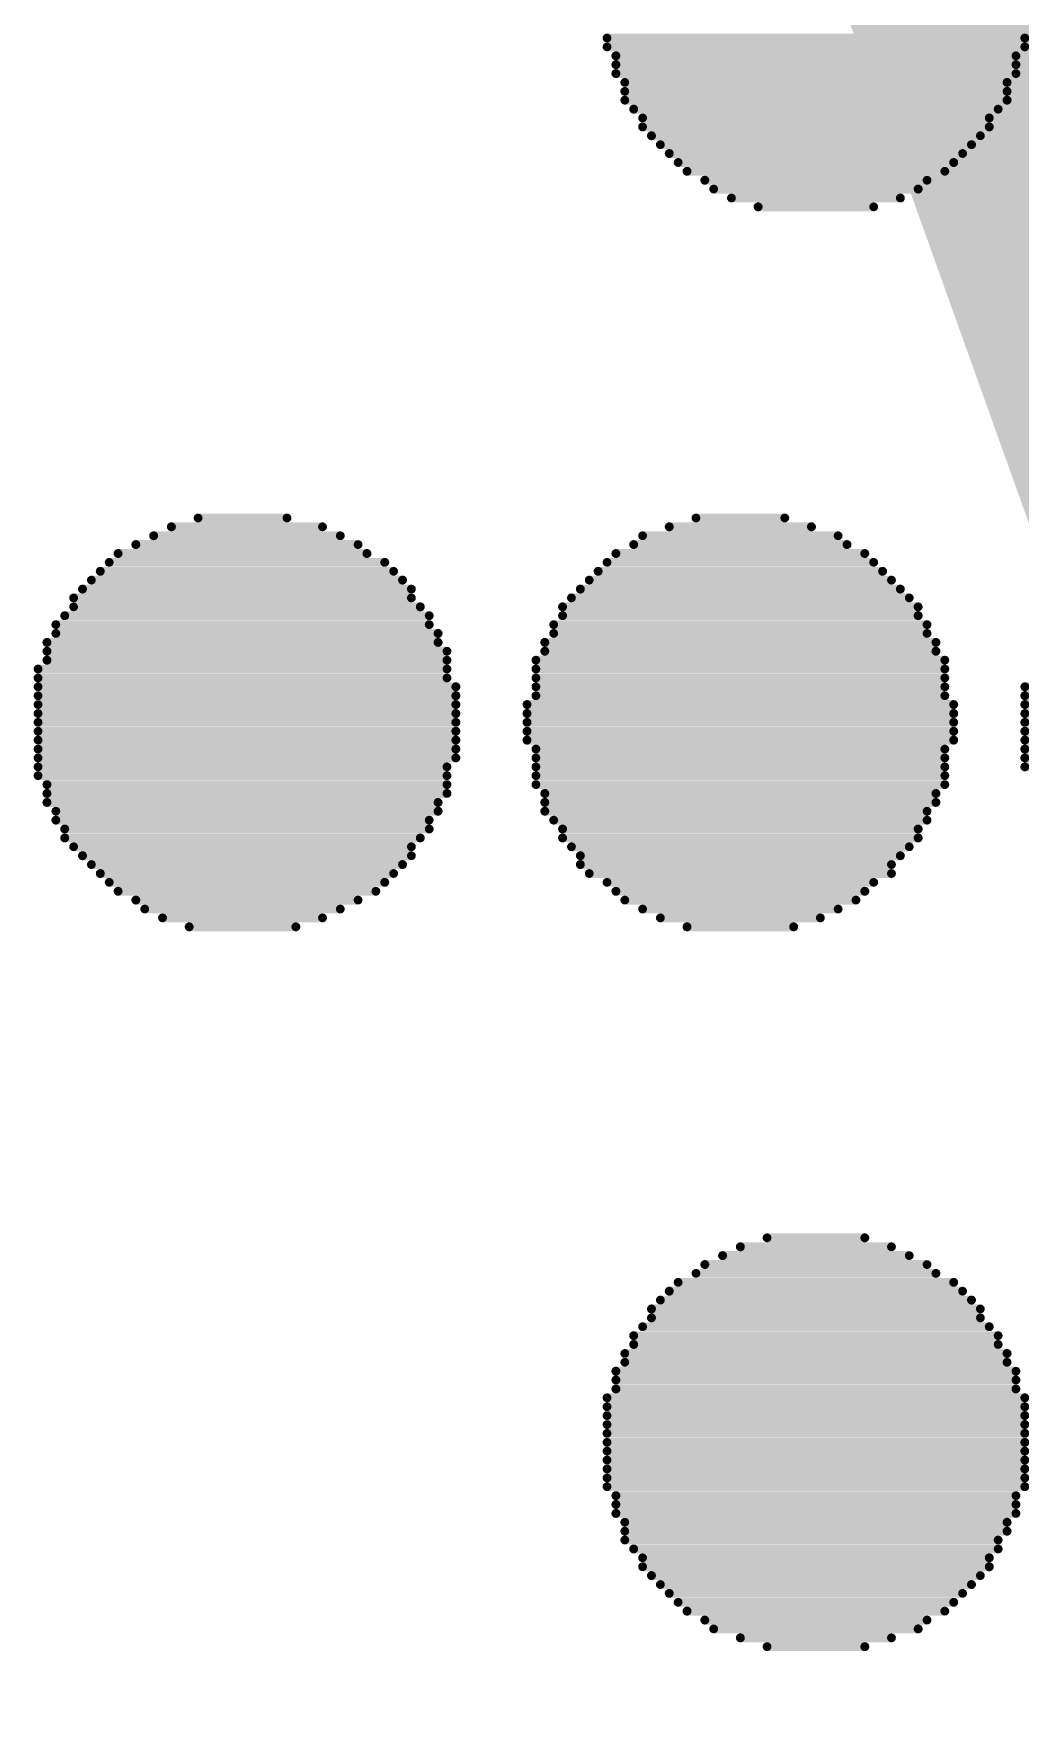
# Model space of a CAD drawing. Header units: inches. Extents: x 0 to 5455, y -5 to 5444.
# Drawn here: x 15.515 to 16.22, y 31.293 to 32.493 of the extents above; entities that cross this region are included whole.
import ezdxf

# ---------------------------------------------------------------- set-up
doc = ezdxf.new("R2010")
doc.units = ezdxf.units.IN
doc.layers.add('Bottom Overlay', color=54, linetype='Continuous')
doc.layers.add('PCBD Notes', color=76, linetype='Continuous')

# ---------------------------------------------------------------- blocks, each defined once
blk = doc.blocks.new('FIDUCIAL_IPC_7351A_31')
at = {"layer": 'PCBD Notes'}
blk.add_lwpolyline([(5, 0, 0.254, 0.254, 1), (-5, 0, 0.254, 0.254, 1)], format="xyseb", close=True, dxfattribs=at)
blk = doc.blocks.new('5394DE47_A0E8_4329_8464_7791B7C19310_33')
at = {"layer": 'Bottom Overlay'}
for points in [[(5.8245, -2.391, 0.00635, 0.00635, 0), (5.7165, -2.391, 0.00635, 0.00635, 0)], [(5.8054, -2.3847, 0.00635, 0.00635, 0), (5.7356, -2.3847, 0.00635, 0.00635, 0)], [(5.8435, -2.3974, 0.00635, 0.00635, 0), (5.6975, -2.3974, 0.00635, 0.00635, 0)], [(5.8626, -2.4101, 0.00635, 0.00635, 0), (5.6784, -2.4101, 0.00635, 0.00635, 0)], [(5.8499, -2.4037, 0.00635, 0.00635, 0), (5.6911, -2.4037, 0.00635, 0.00635, 0)], [(5.8753, -2.4228, 0.00635, 0.00635, 0), (5.6657, -2.4228, 0.00635, 0.00635, 0)], [(5.8689, -2.4164, 0.00635, 0.00635, 0), (5.6721, -2.4164, 0.00635, 0.00635, 0)], [(5.888, -2.4355, 0.00635, 0.00635, 0), (5.653, -2.4355, 0.00635, 0.00635, 0)], [(5.8816, -2.4291, 0.00635, 0.00635, 0), (5.6594, -2.4291, 0.00635, 0.00635, 0)], [(5.8943, -2.4418, 0.00635, 0.00635, 0), (5.6467, -2.4418, 0.00635, 0.00635, 0)], [(5.8943, -2.4482, 0.00635, 0.00635, 0), (5.6467, -2.4482, 0.00635, 0.00635, 0)], [(5.9007, -2.4545, 0.00635, 0.00635, 0), (5.6403, -2.4545, 0.00635, 0.00635, 0)], [(5.907, -2.4609, 0.00635, 0.00635, 0), (5.6403, -2.4609, 0.00635, 0.00635, 0)], [(5.907, -2.4672, 0.00635, 0.00635, 0), (5.634, -2.4672, 0.00635, 0.00635, 0)], [(5.907, -2.4736, 0.00635, 0.00635, 0), (5.634, -2.4736, 0.00635, 0.00635, 0)], [(5.9134, -2.4799, 0.00635, 0.00635, 0), (5.6276, -2.4799, 0.00635, 0.00635, 0)], [(5.9134, -2.4863, 0.00635, 0.00635, 0), (5.6276, -2.4863, 0.00635, 0.00635, 0)], [(5.9197, -2.499, 0.00635, 0.00635, 0), (5.6213, -2.499, 0.00635, 0.00635, 0)], [(5.9134, -2.4926, 0.00635, 0.00635, 0), (5.6276, -2.4926, 0.00635, 0.00635, 0)], [(5.9197, -2.5053, 0.00635, 0.00635, 0), (5.6213, -2.5053, 0.00635, 0.00635, 0)], [(5.9197, -2.5117, 0.00635, 0.00635, 0), (5.6213, -2.5117, 0.00635, 0.00635, 0)], [(5.9197, -2.518, 0.00635, 0.00635, 0), (5.6213, -2.518, 0.00635, 0.00635, 0)], [(5.9197, -2.5244, 0.00635, 0.00635, 0), (5.6213, -2.5244, 0.00635, 0.00635, 0)], [(5.9197, -2.5307, 0.00635, 0.00635, 0), (5.6213, -2.5307, 0.00635, 0.00635, 0)], [(5.9197, -2.5371, 0.00635, 0.00635, 0), (5.6213, -2.5371, 0.00635, 0.00635, 0)], [(5.9197, -2.5434, 0.00635, 0.00635, 0), (5.6213, -2.5434, 0.00635, 0.00635, 0)], [(5.9197, -2.5498, 0.00635, 0.00635, 0), (5.6213, -2.5498, 0.00635, 0.00635, 0)], [(5.9197, -2.5561, 0.00635, 0.00635, 0), (5.6213, -2.5561, 0.00635, 0.00635, 0)], [(5.9197, -2.5625, 0.00635, 0.00635, 0), (5.6213, -2.5625, 0.00635, 0.00635, 0)], [(5.9134, -2.5688, 0.00635, 0.00635, 0), (5.6276, -2.5688, 0.00635, 0.00635, 0)], [(5.9134, -2.5752, 0.00635, 0.00635, 0), (5.6276, -2.5752, 0.00635, 0.00635, 0)], [(5.9134, -2.5815, 0.00635, 0.00635, 0), (5.6276, -2.5815, 0.00635, 0.00635, 0)], [(5.907, -2.5879, 0.00635, 0.00635, 0), (5.634, -2.5879, 0.00635, 0.00635, 0)], [(5.907, -2.5942, 0.00635, 0.00635, 0), (5.634, -2.5942, 0.00635, 0.00635, 0)], [(5.9007, -2.6006, 0.00635, 0.00635, 0), (5.6403, -2.6006, 0.00635, 0.00635, 0)], [(5.9007, -2.6069, 0.00635, 0.00635, 0), (5.6403, -2.6069, 0.00635, 0.00635, 0)], [(5.8943, -2.6133, 0.00635, 0.00635, 0), (5.6467, -2.6133, 0.00635, 0.00635, 0)], [(5.888, -2.6196, 0.00635, 0.00635, 0), (5.653, -2.6196, 0.00635, 0.00635, 0)], [(5.888, -2.626, 0.00635, 0.00635, 0), (5.653, -2.626, 0.00635, 0.00635, 0)], [(5.8816, -2.6323, 0.00635, 0.00635, 0), (5.6594, -2.6323, 0.00635, 0.00635, 0)], [(5.8753, -2.6387, 0.00635, 0.00635, 0), (5.6657, -2.6387, 0.00635, 0.00635, 0)], [(5.8689, -2.645, 0.00635, 0.00635, 0), (5.6721, -2.645, 0.00635, 0.00635, 0)], [(5.8562, -2.6514, 0.00635, 0.00635, 0), (5.6848, -2.6514, 0.00635, 0.00635, 0)], [(5.8499, -2.6577, 0.00635, 0.00635, 0), (5.6911, -2.6577, 0.00635, 0.00635, 0)], [(5.8372, -2.6641, 0.00635, 0.00635, 0), (5.7038, -2.6641, 0.00635, 0.00635, 0)], [(5.8245, -2.6704, 0.00635, 0.00635, 0), (5.7165, -2.6704, 0.00635, 0.00635, 0)], [(5.8054, -2.6768, 0.00635, 0.00635, 0), (5.7356, -2.6768, 0.00635, 0.00635, 0)], [(5.8816, -2.9054, 0.00635, 0.00635, 0), (5.7673, -2.9054, 0.00635, 0.00635, 0)], [(5.8626, -2.899, 0.00635, 0.00635, 0), (5.7864, -2.899, 0.00635, 0.00635, 0)], [(6.2372, -2.9054, 0.00635, 0.00635, 0), (6.1229, -2.9054, 0.00635, 0.00635, 0)], [(6.2182, -2.899, 0.00635, 0.00635, 0), (6.142, -2.899, 0.00635, 0.00635, 0)], [(5.907, -2.9181, 0.00635, 0.00635, 0), (5.7419, -2.9181, 0.00635, 0.00635, 0)], [(5.8943, -2.9117, 0.00635, 0.00635, 0), (5.7546, -2.9117, 0.00635, 0.00635, 0)], [(6.2563, -2.9181, 0.00635, 0.00635, 0), (6.0975, -2.9181, 0.00635, 0.00635, 0)], [(6.2499, -2.9117, 0.00635, 0.00635, 0), (6.1102, -2.9117, 0.00635, 0.00635, 0)], [(5.9197, -2.9308, 0.00635, 0.00635, 0), (5.7292, -2.9308, 0.00635, 0.00635, 0)], [(5.9134, -2.9244, 0.00635, 0.00635, 0), (5.7356, -2.9244, 0.00635, 0.00635, 0)], [(6.2753, -2.9308, 0.00635, 0.00635, 0), (6.0785, -2.9308, 0.00635, 0.00635, 0)], [(6.269, -2.9244, 0.00635, 0.00635, 0), (6.0848, -2.9244, 0.00635, 0.00635, 0)], [(5.9324, -2.9371, 0.00635, 0.00635, 0), (5.7165, -2.9371, 0.00635, 0.00635, 0)], [(5.9388, -2.9435, 0.00635, 0.00635, 0), (5.7165, -2.9435, 0.00635, 0.00635, 0)], [(6.288, -2.9435, 0.00635, 0.00635, 0), (6.0658, -2.9435, 0.00635, 0.00635, 0)], [(6.2817, -2.9371, 0.00635, 0.00635, 0), (6.0721, -2.9371, 0.00635, 0.00635, 0)], [(5.9388, -2.9498, 0.00635, 0.00635, 0), (5.7102, -2.9498, 0.00635, 0.00635, 0)], [(6.2944, -2.9498, 0.00635, 0.00635, 0), (6.0594, -2.9498, 0.00635, 0.00635, 0)], [(5.9515, -2.9625, 0.00635, 0.00635, 0), (5.6975, -2.9625, 0.00635, 0.00635, 0)], [(5.9451, -2.9562, 0.00635, 0.00635, 0), (5.7038, -2.9562, 0.00635, 0.00635, 0)], [(6.3071, -2.9625, 0.00635, 0.00635, 0), (6.0531, -2.9625, 0.00635, 0.00635, 0)], [(6.3007, -2.9562, 0.00635, 0.00635, 0), (6.0594, -2.9562, 0.00635, 0.00635, 0)], [(5.9578, -2.9752, 0.00635, 0.00635, 0), (5.6911, -2.9752, 0.00635, 0.00635, 0)], [(5.9515, -2.9689, 0.00635, 0.00635, 0), (5.6975, -2.9689, 0.00635, 0.00635, 0)], [(6.3071, -2.9689, 0.00635, 0.00635, 0), (6.0467, -2.9689, 0.00635, 0.00635, 0)], [(6.3134, -2.9752, 0.00635, 0.00635, 0), (6.0467, -2.9752, 0.00635, 0.00635, 0)], [(5.9642, -2.9879, 0.00635, 0.00635, 0), (5.6848, -2.9879, 0.00635, 0.00635, 0)], [(5.9642, -2.9816, 0.00635, 0.00635, 0), (5.6911, -2.9816, 0.00635, 0.00635, 0)], [(6.3134, -2.9816, 0.00635, 0.00635, 0), (6.0404, -2.9816, 0.00635, 0.00635, 0)], [(6.3198, -2.9879, 0.00635, 0.00635, 0), (6.0404, -2.9879, 0.00635, 0.00635, 0)], [(5.9705, -3.0006, 0.00635, 0.00635, 0), (5.6784, -3.0006, 0.00635, 0.00635, 0)], [(5.9642, -2.9943, 0.00635, 0.00635, 0), (5.6848, -2.9943, 0.00635, 0.00635, 0)], [(6.3198, -2.9943, 0.00635, 0.00635, 0), (6.034, -2.9943, 0.00635, 0.00635, 0)], [(6.3198, -3.0006, 0.00635, 0.00635, 0), (6.034, -3.0006, 0.00635, 0.00635, 0)], [(5.6213, -3.0133, 0.00635, 0.00635, 0), (5.3228, -3.0133, 0.00635, 0.00635, 0)], [(5.9705, -3.007, 0.00635, 0.00635, 0), (5.6784, -3.007, 0.00635, 0.00635, 0)], [(5.9705, -3.0133, 0.00635, 0.00635, 0), (5.6784, -3.0133, 0.00635, 0.00635, 0)], [(6.3261, -3.007, 0.00635, 0.00635, 0), (6.034, -3.007, 0.00635, 0.00635, 0)], [(6.3261, -3.0133, 0.00635, 0.00635, 0), (6.034, -3.0133, 0.00635, 0.00635, 0)], [(5.6213, -3.0197, 0.00635, 0.00635, 0), (5.3228, -3.0197, 0.00635, 0.00635, 0)], [(5.6213, -3.026, 0.00635, 0.00635, 0), (5.3228, -3.026, 0.00635, 0.00635, 0)], [(5.9705, -3.0197, 0.00635, 0.00635, 0), (5.6784, -3.0197, 0.00635, 0.00635, 0)], [(5.9705, -3.026, 0.00635, 0.00635, 0), (5.6784, -3.026, 0.00635, 0.00635, 0)], [(6.3261, -3.0197, 0.00635, 0.00635, 0), (6.0277, -3.0197, 0.00635, 0.00635, 0)], [(6.3261, -3.026, 0.00635, 0.00635, 0), (6.0277, -3.026, 0.00635, 0.00635, 0)], [(5.6213, -3.0324, 0.00635, 0.00635, 0), (5.3228, -3.0324, 0.00635, 0.00635, 0)], [(5.6213, -3.0387, 0.00635, 0.00635, 0), (5.3228, -3.0387, 0.00635, 0.00635, 0)], [(5.9769, -3.0324, 0.00635, 0.00635, 0), (5.6721, -3.0324, 0.00635, 0.00635, 0)], [(5.9769, -3.0387, 0.00635, 0.00635, 0), (5.6721, -3.0387, 0.00635, 0.00635, 0)], [(6.3261, -3.0324, 0.00635, 0.00635, 0), (6.0277, -3.0324, 0.00635, 0.00635, 0)], [(6.3261, -3.0387, 0.00635, 0.00635, 0), (6.0277, -3.0387, 0.00635, 0.00635, 0)], [(5.6213, -3.0451, 0.00635, 0.00635, 0), (5.3228, -3.0451, 0.00635, 0.00635, 0)], [(5.6213, -3.0514, 0.00635, 0.00635, 0), (5.3228, -3.0514, 0.00635, 0.00635, 0)], [(5.9769, -3.0451, 0.00635, 0.00635, 0), (5.6721, -3.0451, 0.00635, 0.00635, 0)], [(5.9769, -3.0514, 0.00635, 0.00635, 0), (5.6721, -3.0514, 0.00635, 0.00635, 0)], [(6.3261, -3.0451, 0.00635, 0.00635, 0), (6.0277, -3.0451, 0.00635, 0.00635, 0)], [(6.3261, -3.0514, 0.00635, 0.00635, 0), (6.0277, -3.0514, 0.00635, 0.00635, 0)], [(5.6213, -3.0578, 0.00635, 0.00635, 0), (5.3228, -3.0578, 0.00635, 0.00635, 0)], [(5.9769, -3.0578, 0.00635, 0.00635, 0), (5.6721, -3.0578, 0.00635, 0.00635, 0)], [(6.3261, -3.0578, 0.00635, 0.00635, 0), (6.0277, -3.0578, 0.00635, 0.00635, 0)], [(5.6213, -3.0641, 0.00635, 0.00635, 0), (5.3228, -3.0641, 0.00635, 0.00635, 0)], [(5.6213, -3.0705, 0.00635, 0.00635, 0), (5.3228, -3.0705, 0.00635, 0.00635, 0)], [(5.9705, -3.0641, 0.00635, 0.00635, 0), (5.6784, -3.0641, 0.00635, 0.00635, 0)], [(5.9705, -3.0705, 0.00635, 0.00635, 0), (5.6784, -3.0705, 0.00635, 0.00635, 0)], [(6.3261, -3.0641, 0.00635, 0.00635, 0), (6.0277, -3.0641, 0.00635, 0.00635, 0)], [(6.3261, -3.0705, 0.00635, 0.00635, 0), (6.0277, -3.0705, 0.00635, 0.00635, 0)], [(5.9705, -3.0768, 0.00635, 0.00635, 0), (5.6784, -3.0768, 0.00635, 0.00635, 0)], [(5.9705, -3.0832, 0.00635, 0.00635, 0), (5.6784, -3.0832, 0.00635, 0.00635, 0)], [(6.3261, -3.0768, 0.00635, 0.00635, 0), (6.034, -3.0768, 0.00635, 0.00635, 0)], [(6.3261, -3.0832, 0.00635, 0.00635, 0), (6.034, -3.0832, 0.00635, 0.00635, 0)], [(5.9705, -3.0895, 0.00635, 0.00635, 0), (5.6784, -3.0895, 0.00635, 0.00635, 0)], [(5.9642, -3.0959, 0.00635, 0.00635, 0), (5.6848, -3.0959, 0.00635, 0.00635, 0)], [(6.3198, -3.0895, 0.00635, 0.00635, 0), (6.034, -3.0895, 0.00635, 0.00635, 0)], [(6.3198, -3.0959, 0.00635, 0.00635, 0), (6.034, -3.0959, 0.00635, 0.00635, 0)], [(5.9642, -3.1022, 0.00635, 0.00635, 0), (5.6848, -3.1022, 0.00635, 0.00635, 0)], [(5.9578, -3.1086, 0.00635, 0.00635, 0), (5.6911, -3.1086, 0.00635, 0.00635, 0)], [(6.3198, -3.1022, 0.00635, 0.00635, 0), (6.0404, -3.1022, 0.00635, 0.00635, 0)], [(6.3134, -3.1086, 0.00635, 0.00635, 0), (6.0404, -3.1086, 0.00635, 0.00635, 0)], [(5.9578, -3.1149, 0.00635, 0.00635, 0), (5.6911, -3.1149, 0.00635, 0.00635, 0)], [(5.9515, -3.1213, 0.00635, 0.00635, 0), (5.6975, -3.1213, 0.00635, 0.00635, 0)], [(6.3134, -3.1149, 0.00635, 0.00635, 0), (6.0467, -3.1149, 0.00635, 0.00635, 0)], [(6.3071, -3.1213, 0.00635, 0.00635, 0), (6.0467, -3.1213, 0.00635, 0.00635, 0)], [(5.9515, -3.1276, 0.00635, 0.00635, 0), (5.6975, -3.1276, 0.00635, 0.00635, 0)], [(5.9451, -3.134, 0.00635, 0.00635, 0), (5.7038, -3.134, 0.00635, 0.00635, 0)], [(6.3007, -3.1276, 0.00635, 0.00635, 0), (6.0531, -3.1276, 0.00635, 0.00635, 0)], [(6.3007, -3.134, 0.00635, 0.00635, 0), (6.0594, -3.134, 0.00635, 0.00635, 0)], [(5.9388, -3.1403, 0.00635, 0.00635, 0), (5.7102, -3.1403, 0.00635, 0.00635, 0)], [(5.9324, -3.1467, 0.00635, 0.00635, 0), (5.7165, -3.1467, 0.00635, 0.00635, 0)], [(6.2944, -3.1403, 0.00635, 0.00635, 0), (6.0594, -3.1403, 0.00635, 0.00635, 0)], [(6.288, -3.1467, 0.00635, 0.00635, 0), (6.0658, -3.1467, 0.00635, 0.00635, 0)], [(5.9261, -3.153, 0.00635, 0.00635, 0), (5.7229, -3.153, 0.00635, 0.00635, 0)], [(5.9197, -3.1594, 0.00635, 0.00635, 0), (5.7292, -3.1594, 0.00635, 0.00635, 0)], [(6.2817, -3.153, 0.00635, 0.00635, 0), (6.0721, -3.153, 0.00635, 0.00635, 0)], [(6.2753, -3.1594, 0.00635, 0.00635, 0), (6.0785, -3.1594, 0.00635, 0.00635, 0)], [(5.9134, -3.1657, 0.00635, 0.00635, 0), (5.7356, -3.1657, 0.00635, 0.00635, 0)], [(6.269, -3.1657, 0.00635, 0.00635, 0), (6.0912, -3.1657, 0.00635, 0.00635, 0)], [(5.9007, -3.1721, 0.00635, 0.00635, 0), (5.7483, -3.1721, 0.00635, 0.00635, 0)], [(5.8943, -3.1784, 0.00635, 0.00635, 0), (5.7546, -3.1784, 0.00635, 0.00635, 0)], [(6.2563, -3.1721, 0.00635, 0.00635, 0), (6.0975, -3.1721, 0.00635, 0.00635, 0)], [(6.2436, -3.1784, 0.00635, 0.00635, 0), (6.1102, -3.1784, 0.00635, 0.00635, 0)], [(5.8753, -3.1848, 0.00635, 0.00635, 0), (5.7737, -3.1848, 0.00635, 0.00635, 0)], [(5.8562, -3.1911, 0.00635, 0.00635, 0), (5.7927, -3.1911, 0.00635, 0.00635, 0)], [(6.2309, -3.1848, 0.00635, 0.00635, 0), (6.1229, -3.1848, 0.00635, 0.00635, 0)], [(6.2118, -3.1911, 0.00635, 0.00635, 0), (6.1483, -3.1911, 0.00635, 0.00635, 0)], [(5.8308, -3.4197, 0.00635, 0.00635, 0), (5.7102, -3.4197, 0.00635, 0.00635, 0)], [(5.8118, -3.4134, 0.00635, 0.00635, 0), (5.7292, -3.4134, 0.00635, 0.00635, 0)], [(5.8499, -3.4324, 0.00635, 0.00635, 0), (5.6911, -3.4324, 0.00635, 0.00635, 0)], [(5.8435, -3.4261, 0.00635, 0.00635, 0), (5.6975, -3.4261, 0.00635, 0.00635, 0)], [(5.8689, -3.4451, 0.00635, 0.00635, 0), (5.6721, -3.4451, 0.00635, 0.00635, 0)], [(5.8626, -3.4388, 0.00635, 0.00635, 0), (5.6784, -3.4388, 0.00635, 0.00635, 0)], [(5.8816, -3.4578, 0.00635, 0.00635, 0), (5.6594, -3.4578, 0.00635, 0.00635, 0)], [(5.8753, -3.4515, 0.00635, 0.00635, 0), (5.6657, -3.4515, 0.00635, 0.00635, 0)], [(5.8943, -3.4705, 0.00635, 0.00635, 0), (5.6467, -3.4705, 0.00635, 0.00635, 0)], [(5.888, -3.4642, 0.00635, 0.00635, 0), (5.653, -3.4642, 0.00635, 0.00635, 0)], [(5.9007, -3.4832, 0.00635, 0.00635, 0), (5.6403, -3.4832, 0.00635, 0.00635, 0)], [(5.8943, -3.4769, 0.00635, 0.00635, 0), (5.6467, -3.4769, 0.00635, 0.00635, 0)], [(5.907, -3.4896, 0.00635, 0.00635, 0), (5.634, -3.4896, 0.00635, 0.00635, 0)], [(5.907, -3.4959, 0.00635, 0.00635, 0), (5.634, -3.4959, 0.00635, 0.00635, 0)], [(5.907, -3.5023, 0.00635, 0.00635, 0), (5.634, -3.5023, 0.00635, 0.00635, 0)], [(5.9134, -3.5086, 0.00635, 0.00635, 0), (5.6276, -3.5086, 0.00635, 0.00635, 0)], [(5.9134, -3.515, 0.00635, 0.00635, 0), (5.6276, -3.515, 0.00635, 0.00635, 0)], [(5.9197, -3.5277, 0.00635, 0.00635, 0), (5.6213, -3.5277, 0.00635, 0.00635, 0)], [(5.9134, -3.5213, 0.00635, 0.00635, 0), (5.6276, -3.5213, 0.00635, 0.00635, 0)], [(5.9197, -3.534, 0.00635, 0.00635, 0), (5.6213, -3.534, 0.00635, 0.00635, 0)]]:
    blk.add_lwpolyline(points, format="xyseb", dxfattribs=at)
for points in [[(5.715, -2.391, 0.00317, 0.00317, 1), (5.7181, -2.391, 0.00317, 0.00317, 1)], [(5.734, -2.3847, 0.00317, 0.00317, 1), (5.7372, -2.3847, 0.00317, 0.00317, 1)], [(5.8039, -2.3847, 0.00317, 0.00317, 1), (5.807, -2.3847, 0.00317, 0.00317, 1)], [(5.8229, -2.391, 0.00317, 0.00317, 1), (5.8261, -2.391, 0.00317, 0.00317, 1)], [(5.6959, -2.3974, 0.00317, 0.00317, 1), (5.6991, -2.3974, 0.00317, 0.00317, 1)], [(5.842, -2.3974, 0.00317, 0.00317, 1), (5.8451, -2.3974, 0.00317, 0.00317, 1)], [(5.6769, -2.4101, 0.00317, 0.00317, 1), (5.68, -2.4101, 0.00317, 0.00317, 1)], [(5.6896, -2.4037, 0.00317, 0.00317, 1), (5.6927, -2.4037, 0.00317, 0.00317, 1)], [(5.8483, -2.4037, 0.00317, 0.00317, 1), (5.8515, -2.4037, 0.00317, 0.00317, 1)], [(5.861, -2.4101, 0.00317, 0.00317, 1), (5.8642, -2.4101, 0.00317, 0.00317, 1)], [(5.6642, -2.4228, 0.00317, 0.00317, 1), (5.6673, -2.4228, 0.00317, 0.00317, 1)], [(5.6705, -2.4164, 0.00317, 0.00317, 1), (5.6737, -2.4164, 0.00317, 0.00317, 1)], [(5.8674, -2.4164, 0.00317, 0.00317, 1), (5.8705, -2.4164, 0.00317, 0.00317, 1)], [(5.8737, -2.4228, 0.00317, 0.00317, 1), (5.8769, -2.4228, 0.00317, 0.00317, 1)], [(5.6515, -2.4355, 0.00317, 0.00317, 1), (5.6546, -2.4355, 0.00317, 0.00317, 1)], [(5.6578, -2.4291, 0.00317, 0.00317, 1), (5.661, -2.4291, 0.00317, 0.00317, 1)], [(5.8801, -2.4291, 0.00317, 0.00317, 1), (5.8832, -2.4291, 0.00317, 0.00317, 1)], [(5.8864, -2.4355, 0.00317, 0.00317, 1), (5.8896, -2.4355, 0.00317, 0.00317, 1)], [(5.6451, -2.4418, 0.00317, 0.00317, 1), (5.6483, -2.4418, 0.00317, 0.00317, 1)], [(5.6451, -2.4482, 0.00317, 0.00317, 1), (5.6483, -2.4482, 0.00317, 0.00317, 1)], [(5.8928, -2.4418, 0.00317, 0.00317, 1), (5.8959, -2.4418, 0.00317, 0.00317, 1)], [(5.8928, -2.4482, 0.00317, 0.00317, 1), (5.8959, -2.4482, 0.00317, 0.00317, 1)], [(5.6388, -2.4545, 0.00317, 0.00317, 1), (5.6419, -2.4545, 0.00317, 0.00317, 1)], [(5.6388, -2.4609, 0.00317, 0.00317, 1), (5.6419, -2.4609, 0.00317, 0.00317, 1)], [(5.8991, -2.4545, 0.00317, 0.00317, 1), (5.9023, -2.4545, 0.00317, 0.00317, 1)], [(5.9055, -2.4609, 0.00317, 0.00317, 1), (5.9086, -2.4609, 0.00317, 0.00317, 1)], [(5.6324, -2.4672, 0.00317, 0.00317, 1), (5.6356, -2.4672, 0.00317, 0.00317, 1)], [(5.6324, -2.4736, 0.00317, 0.00317, 1), (5.6356, -2.4736, 0.00317, 0.00317, 1)], [(5.9055, -2.4672, 0.00317, 0.00317, 1), (5.9086, -2.4672, 0.00317, 0.00317, 1)], [(5.9055, -2.4736, 0.00317, 0.00317, 1), (5.9086, -2.4736, 0.00317, 0.00317, 1)], [(5.6261, -2.4799, 0.00317, 0.00317, 1), (5.6292, -2.4799, 0.00317, 0.00317, 1)], [(5.6261, -2.4863, 0.00317, 0.00317, 1), (5.6292, -2.4863, 0.00317, 0.00317, 1)], [(5.9118, -2.4799, 0.00317, 0.00317, 1), (5.915, -2.4799, 0.00317, 0.00317, 1)], [(5.9118, -2.4863, 0.00317, 0.00317, 1), (5.915, -2.4863, 0.00317, 0.00317, 1)], [(5.6197, -2.499, 0.00317, 0.00317, 1), (5.6229, -2.499, 0.00317, 0.00317, 1)], [(5.6261, -2.4926, 0.00317, 0.00317, 1), (5.6292, -2.4926, 0.00317, 0.00317, 1)], [(5.9118, -2.4926, 0.00317, 0.00317, 1), (5.915, -2.4926, 0.00317, 0.00317, 1)], [(5.9182, -2.499, 0.00317, 0.00317, 1), (5.9213, -2.499, 0.00317, 0.00317, 1)], [(5.6197, -2.5053, 0.00317, 0.00317, 1), (5.6229, -2.5053, 0.00317, 0.00317, 1)], [(5.9182, -2.5053, 0.00317, 0.00317, 1), (5.9213, -2.5053, 0.00317, 0.00317, 1)], [(5.6197, -2.5117, 0.00317, 0.00317, 1), (5.6229, -2.5117, 0.00317, 0.00317, 1)], [(5.6197, -2.518, 0.00317, 0.00317, 1), (5.6229, -2.518, 0.00317, 0.00317, 1)], [(5.9182, -2.5117, 0.00317, 0.00317, 1), (5.9213, -2.5117, 0.00317, 0.00317, 1)], [(5.9182, -2.518, 0.00317, 0.00317, 1), (5.9213, -2.518, 0.00317, 0.00317, 1)], [(5.6197, -2.5244, 0.00317, 0.00317, 1), (5.6229, -2.5244, 0.00317, 0.00317, 1)], [(5.6197, -2.5307, 0.00317, 0.00317, 1), (5.6229, -2.5307, 0.00317, 0.00317, 1)], [(5.9182, -2.5244, 0.00317, 0.00317, 1), (5.9213, -2.5244, 0.00317, 0.00317, 1)], [(5.9182, -2.5307, 0.00317, 0.00317, 1), (5.9213, -2.5307, 0.00317, 0.00317, 1)], [(5.6197, -2.5371, 0.00317, 0.00317, 1), (5.6229, -2.5371, 0.00317, 0.00317, 1)], [(5.6197, -2.5434, 0.00317, 0.00317, 1), (5.6229, -2.5434, 0.00317, 0.00317, 1)], [(5.9182, -2.5371, 0.00317, 0.00317, 1), (5.9213, -2.5371, 0.00317, 0.00317, 1)], [(5.9182, -2.5434, 0.00317, 0.00317, 1), (5.9213, -2.5434, 0.00317, 0.00317, 1)], [(5.6197, -2.5498, 0.00317, 0.00317, 1), (5.6229, -2.5498, 0.00317, 0.00317, 1)], [(5.6197, -2.5561, 0.00317, 0.00317, 1), (5.6229, -2.5561, 0.00317, 0.00317, 1)], [(5.9182, -2.5498, 0.00317, 0.00317, 1), (5.9213, -2.5498, 0.00317, 0.00317, 1)], [(5.9182, -2.5561, 0.00317, 0.00317, 1), (5.9213, -2.5561, 0.00317, 0.00317, 1)], [(5.6197, -2.5625, 0.00317, 0.00317, 1), (5.6229, -2.5625, 0.00317, 0.00317, 1)], [(5.6261, -2.5688, 0.00317, 0.00317, 1), (5.6292, -2.5688, 0.00317, 0.00317, 1)], [(5.9118, -2.5688, 0.00317, 0.00317, 1), (5.915, -2.5688, 0.00317, 0.00317, 1)], [(5.9182, -2.5625, 0.00317, 0.00317, 1), (5.9213, -2.5625, 0.00317, 0.00317, 1)], [(5.6261, -2.5752, 0.00317, 0.00317, 1), (5.6292, -2.5752, 0.00317, 0.00317, 1)], [(5.6261, -2.5815, 0.00317, 0.00317, 1), (5.6292, -2.5815, 0.00317, 0.00317, 1)], [(5.9118, -2.5752, 0.00317, 0.00317, 1), (5.915, -2.5752, 0.00317, 0.00317, 1)], [(5.9118, -2.5815, 0.00317, 0.00317, 1), (5.915, -2.5815, 0.00317, 0.00317, 1)], [(5.6324, -2.5879, 0.00317, 0.00317, 1), (5.6356, -2.5879, 0.00317, 0.00317, 1)], [(5.6324, -2.5942, 0.00317, 0.00317, 1), (5.6356, -2.5942, 0.00317, 0.00317, 1)], [(5.9055, -2.5879, 0.00317, 0.00317, 1), (5.9086, -2.5879, 0.00317, 0.00317, 1)], [(5.9055, -2.5942, 0.00317, 0.00317, 1), (5.9086, -2.5942, 0.00317, 0.00317, 1)], [(5.6388, -2.6006, 0.00317, 0.00317, 1), (5.6419, -2.6006, 0.00317, 0.00317, 1)], [(5.6388, -2.6069, 0.00317, 0.00317, 1), (5.6419, -2.6069, 0.00317, 0.00317, 1)], [(5.8991, -2.6006, 0.00317, 0.00317, 1), (5.9023, -2.6006, 0.00317, 0.00317, 1)], [(5.8991, -2.6069, 0.00317, 0.00317, 1), (5.9023, -2.6069, 0.00317, 0.00317, 1)], [(5.6451, -2.6133, 0.00317, 0.00317, 1), (5.6483, -2.6133, 0.00317, 0.00317, 1)], [(5.8928, -2.6133, 0.00317, 0.00317, 1), (5.8959, -2.6133, 0.00317, 0.00317, 1)], [(5.6515, -2.6196, 0.00317, 0.00317, 1), (5.6546, -2.6196, 0.00317, 0.00317, 1)], [(5.6515, -2.626, 0.00317, 0.00317, 1), (5.6546, -2.626, 0.00317, 0.00317, 1)], [(5.8864, -2.6196, 0.00317, 0.00317, 1), (5.8896, -2.6196, 0.00317, 0.00317, 1)], [(5.8864, -2.626, 0.00317, 0.00317, 1), (5.8896, -2.626, 0.00317, 0.00317, 1)], [(5.6578, -2.6323, 0.00317, 0.00317, 1), (5.661, -2.6323, 0.00317, 0.00317, 1)], [(5.6642, -2.6387, 0.00317, 0.00317, 1), (5.6673, -2.6387, 0.00317, 0.00317, 1)], [(5.8737, -2.6387, 0.00317, 0.00317, 1), (5.8769, -2.6387, 0.00317, 0.00317, 1)], [(5.8801, -2.6323, 0.00317, 0.00317, 1), (5.8832, -2.6323, 0.00317, 0.00317, 1)], [(5.6705, -2.645, 0.00317, 0.00317, 1), (5.6737, -2.645, 0.00317, 0.00317, 1)], [(5.6832, -2.6514, 0.00317, 0.00317, 1), (5.6864, -2.6514, 0.00317, 0.00317, 1)], [(5.8547, -2.6514, 0.00317, 0.00317, 1), (5.8578, -2.6514, 0.00317, 0.00317, 1)], [(5.8674, -2.645, 0.00317, 0.00317, 1), (5.8705, -2.645, 0.00317, 0.00317, 1)], [(5.6896, -2.6577, 0.00317, 0.00317, 1), (5.6927, -2.6577, 0.00317, 0.00317, 1)], [(5.7023, -2.6641, 0.00317, 0.00317, 1), (5.7054, -2.6641, 0.00317, 0.00317, 1)], [(5.8356, -2.6641, 0.00317, 0.00317, 1), (5.8388, -2.6641, 0.00317, 0.00317, 1)], [(5.8483, -2.6577, 0.00317, 0.00317, 1), (5.8515, -2.6577, 0.00317, 0.00317, 1)], [(5.715, -2.6704, 0.00317, 0.00317, 1), (5.7181, -2.6704, 0.00317, 0.00317, 1)], [(5.734, -2.6768, 0.00317, 0.00317, 1), (5.7372, -2.6768, 0.00317, 0.00317, 1)], [(5.8039, -2.6768, 0.00317, 0.00317, 1), (5.807, -2.6768, 0.00317, 0.00317, 1)], [(5.8229, -2.6704, 0.00317, 0.00317, 1), (5.8261, -2.6704, 0.00317, 0.00317, 1)], [(5.7658, -2.9054, 0.00317, 0.00317, 1), (5.7689, -2.9054, 0.00317, 0.00317, 1)], [(5.7848, -2.899, 0.00317, 0.00317, 1), (5.788, -2.899, 0.00317, 0.00317, 1)], [(5.861, -2.899, 0.00317, 0.00317, 1), (5.8642, -2.899, 0.00317, 0.00317, 1)], [(5.8801, -2.9054, 0.00317, 0.00317, 1), (5.8832, -2.9054, 0.00317, 0.00317, 1)], [(6.1214, -2.9054, 0.00317, 0.00317, 1), (6.1245, -2.9054, 0.00317, 0.00317, 1)], [(6.1404, -2.899, 0.00317, 0.00317, 1), (6.1436, -2.899, 0.00317, 0.00317, 1)], [(6.2166, -2.899, 0.00317, 0.00317, 1), (6.2198, -2.899, 0.00317, 0.00317, 1)], [(6.2357, -2.9054, 0.00317, 0.00317, 1), (6.2388, -2.9054, 0.00317, 0.00317, 1)], [(5.7404, -2.9181, 0.00317, 0.00317, 1), (5.7435, -2.9181, 0.00317, 0.00317, 1)], [(5.7531, -2.9117, 0.00317, 0.00317, 1), (5.7562, -2.9117, 0.00317, 0.00317, 1)], [(5.8928, -2.9117, 0.00317, 0.00317, 1), (5.8959, -2.9117, 0.00317, 0.00317, 1)], [(5.9055, -2.9181, 0.00317, 0.00317, 1), (5.9086, -2.9181, 0.00317, 0.00317, 1)], [(6.096, -2.9181, 0.00317, 0.00317, 1), (6.0991, -2.9181, 0.00317, 0.00317, 1)], [(6.1087, -2.9117, 0.00317, 0.00317, 1), (6.1118, -2.9117, 0.00317, 0.00317, 1)], [(6.2484, -2.9117, 0.00317, 0.00317, 1), (6.2515, -2.9117, 0.00317, 0.00317, 1)], [(6.2547, -2.9181, 0.00317, 0.00317, 1), (6.2579, -2.9181, 0.00317, 0.00317, 1)], [(5.7277, -2.9308, 0.00317, 0.00317, 1), (5.7308, -2.9308, 0.00317, 0.00317, 1)], [(5.734, -2.9244, 0.00317, 0.00317, 1), (5.7372, -2.9244, 0.00317, 0.00317, 1)], [(5.9118, -2.9244, 0.00317, 0.00317, 1), (5.915, -2.9244, 0.00317, 0.00317, 1)], [(5.9182, -2.9308, 0.00317, 0.00317, 1), (5.9213, -2.9308, 0.00317, 0.00317, 1)], [(6.0769, -2.9308, 0.00317, 0.00317, 1), (6.0801, -2.9308, 0.00317, 0.00317, 1)], [(6.0833, -2.9244, 0.00317, 0.00317, 1), (6.0864, -2.9244, 0.00317, 0.00317, 1)], [(6.2674, -2.9244, 0.00317, 0.00317, 1), (6.2706, -2.9244, 0.00317, 0.00317, 1)], [(6.2738, -2.9308, 0.00317, 0.00317, 1), (6.2769, -2.9308, 0.00317, 0.00317, 1)], [(5.715, -2.9371, 0.00317, 0.00317, 1), (5.7181, -2.9371, 0.00317, 0.00317, 1)], [(5.715, -2.9435, 0.00317, 0.00317, 1), (5.7181, -2.9435, 0.00317, 0.00317, 1)], [(5.9309, -2.9371, 0.00317, 0.00317, 1), (5.934, -2.9371, 0.00317, 0.00317, 1)], [(5.9372, -2.9435, 0.00317, 0.00317, 1), (5.9404, -2.9435, 0.00317, 0.00317, 1)], [(6.0642, -2.9435, 0.00317, 0.00317, 1), (6.0674, -2.9435, 0.00317, 0.00317, 1)], [(6.0706, -2.9371, 0.00317, 0.00317, 1), (6.0737, -2.9371, 0.00317, 0.00317, 1)], [(6.2801, -2.9371, 0.00317, 0.00317, 1), (6.2833, -2.9371, 0.00317, 0.00317, 1)], [(6.2865, -2.9435, 0.00317, 0.00317, 1), (6.2896, -2.9435, 0.00317, 0.00317, 1)], [(5.7086, -2.9498, 0.00317, 0.00317, 1), (5.7118, -2.9498, 0.00317, 0.00317, 1)], [(5.9372, -2.9498, 0.00317, 0.00317, 1), (5.9404, -2.9498, 0.00317, 0.00317, 1)], [(6.0579, -2.9498, 0.00317, 0.00317, 1), (6.061, -2.9498, 0.00317, 0.00317, 1)], [(6.2928, -2.9498, 0.00317, 0.00317, 1), (6.296, -2.9498, 0.00317, 0.00317, 1)], [(5.6959, -2.9625, 0.00317, 0.00317, 1), (5.6991, -2.9625, 0.00317, 0.00317, 1)], [(5.7023, -2.9562, 0.00317, 0.00317, 1), (5.7054, -2.9562, 0.00317, 0.00317, 1)], [(5.9436, -2.9562, 0.00317, 0.00317, 1), (5.9467, -2.9562, 0.00317, 0.00317, 1)], [(5.9499, -2.9625, 0.00317, 0.00317, 1), (5.9531, -2.9625, 0.00317, 0.00317, 1)], [(6.0515, -2.9625, 0.00317, 0.00317, 1), (6.0547, -2.9625, 0.00317, 0.00317, 1)], [(6.0579, -2.9562, 0.00317, 0.00317, 1), (6.061, -2.9562, 0.00317, 0.00317, 1)], [(6.2992, -2.9562, 0.00317, 0.00317, 1), (6.3023, -2.9562, 0.00317, 0.00317, 1)], [(6.3055, -2.9625, 0.00317, 0.00317, 1), (6.3087, -2.9625, 0.00317, 0.00317, 1)], [(5.6896, -2.9752, 0.00317, 0.00317, 1), (5.6927, -2.9752, 0.00317, 0.00317, 1)], [(5.6959, -2.9689, 0.00317, 0.00317, 1), (5.6991, -2.9689, 0.00317, 0.00317, 1)], [(5.9499, -2.9689, 0.00317, 0.00317, 1), (5.9531, -2.9689, 0.00317, 0.00317, 1)], [(5.9563, -2.9752, 0.00317, 0.00317, 1), (5.9594, -2.9752, 0.00317, 0.00317, 1)], [(6.0452, -2.9689, 0.00317, 0.00317, 1), (6.0483, -2.9689, 0.00317, 0.00317, 1)], [(6.0452, -2.9752, 0.00317, 0.00317, 1), (6.0483, -2.9752, 0.00317, 0.00317, 1)], [(6.3055, -2.9689, 0.00317, 0.00317, 1), (6.3087, -2.9689, 0.00317, 0.00317, 1)], [(6.3119, -2.9752, 0.00317, 0.00317, 1), (6.315, -2.9752, 0.00317, 0.00317, 1)], [(5.6832, -2.9879, 0.00317, 0.00317, 1), (5.6864, -2.9879, 0.00317, 0.00317, 1)], [(5.6896, -2.9816, 0.00317, 0.00317, 1), (5.6927, -2.9816, 0.00317, 0.00317, 1)], [(5.9626, -2.9816, 0.00317, 0.00317, 1), (5.9658, -2.9816, 0.00317, 0.00317, 1)], [(5.9626, -2.9879, 0.00317, 0.00317, 1), (5.9658, -2.9879, 0.00317, 0.00317, 1)], [(6.0388, -2.9816, 0.00317, 0.00317, 1), (6.042, -2.9816, 0.00317, 0.00317, 1)], [(6.0388, -2.9879, 0.00317, 0.00317, 1), (6.042, -2.9879, 0.00317, 0.00317, 1)], [(6.3119, -2.9816, 0.00317, 0.00317, 1), (6.315, -2.9816, 0.00317, 0.00317, 1)], [(6.3182, -2.9879, 0.00317, 0.00317, 1), (6.3214, -2.9879, 0.00317, 0.00317, 1)], [(5.6769, -3.0006, 0.00317, 0.00317, 1), (5.68, -3.0006, 0.00317, 0.00317, 1)], [(5.6832, -2.9943, 0.00317, 0.00317, 1), (5.6864, -2.9943, 0.00317, 0.00317, 1)], [(5.9626, -2.9943, 0.00317, 0.00317, 1), (5.9658, -2.9943, 0.00317, 0.00317, 1)], [(5.969, -3.0006, 0.00317, 0.00317, 1), (5.9721, -3.0006, 0.00317, 0.00317, 1)], [(6.0325, -2.9943, 0.00317, 0.00317, 1), (6.0356, -2.9943, 0.00317, 0.00317, 1)], [(6.0325, -3.0006, 0.00317, 0.00317, 1), (6.0356, -3.0006, 0.00317, 0.00317, 1)], [(6.3182, -2.9943, 0.00317, 0.00317, 1), (6.3214, -2.9943, 0.00317, 0.00317, 1)], [(6.3182, -3.0006, 0.00317, 0.00317, 1), (6.3214, -3.0006, 0.00317, 0.00317, 1)], [(5.6197, -3.0133, 0.00317, 0.00317, 1), (5.6229, -3.0133, 0.00317, 0.00317, 1)], [(5.6769, -3.007, 0.00317, 0.00317, 1), (5.68, -3.007, 0.00317, 0.00317, 1)], [(5.6769, -3.0133, 0.00317, 0.00317, 1), (5.68, -3.0133, 0.00317, 0.00317, 1)], [(5.969, -3.007, 0.00317, 0.00317, 1), (5.9721, -3.007, 0.00317, 0.00317, 1)], [(5.969, -3.0133, 0.00317, 0.00317, 1), (5.9721, -3.0133, 0.00317, 0.00317, 1)], [(6.0325, -3.007, 0.00317, 0.00317, 1), (6.0356, -3.007, 0.00317, 0.00317, 1)], [(6.0325, -3.0133, 0.00317, 0.00317, 1), (6.0356, -3.0133, 0.00317, 0.00317, 1)], [(6.3246, -3.007, 0.00317, 0.00317, 1), (6.3277, -3.007, 0.00317, 0.00317, 1)], [(6.3246, -3.0133, 0.00317, 0.00317, 1), (6.3277, -3.0133, 0.00317, 0.00317, 1)], [(5.6197, -3.0197, 0.00317, 0.00317, 1), (5.6229, -3.0197, 0.00317, 0.00317, 1)], [(5.6197, -3.026, 0.00317, 0.00317, 1), (5.6229, -3.026, 0.00317, 0.00317, 1)], [(5.6769, -3.0197, 0.00317, 0.00317, 1), (5.68, -3.0197, 0.00317, 0.00317, 1)], [(5.6769, -3.026, 0.00317, 0.00317, 1), (5.68, -3.026, 0.00317, 0.00317, 1)], [(5.969, -3.0197, 0.00317, 0.00317, 1), (5.9721, -3.0197, 0.00317, 0.00317, 1)], [(5.969, -3.026, 0.00317, 0.00317, 1), (5.9721, -3.026, 0.00317, 0.00317, 1)], [(6.0261, -3.0197, 0.00317, 0.00317, 1), (6.0293, -3.0197, 0.00317, 0.00317, 1)], [(6.0261, -3.026, 0.00317, 0.00317, 1), (6.0293, -3.026, 0.00317, 0.00317, 1)], [(6.3246, -3.0197, 0.00317, 0.00317, 1), (6.3277, -3.0197, 0.00317, 0.00317, 1)], [(6.3246, -3.026, 0.00317, 0.00317, 1), (6.3277, -3.026, 0.00317, 0.00317, 1)], [(5.6197, -3.0324, 0.00317, 0.00317, 1), (5.6229, -3.0324, 0.00317, 0.00317, 1)], [(5.6197, -3.0387, 0.00317, 0.00317, 1), (5.6229, -3.0387, 0.00317, 0.00317, 1)], [(5.6705, -3.0324, 0.00317, 0.00317, 1), (5.6737, -3.0324, 0.00317, 0.00317, 1)], [(5.6705, -3.0387, 0.00317, 0.00317, 1), (5.6737, -3.0387, 0.00317, 0.00317, 1)], [(5.9753, -3.0324, 0.00317, 0.00317, 1), (5.9785, -3.0324, 0.00317, 0.00317, 1)], [(5.9753, -3.0387, 0.00317, 0.00317, 1), (5.9785, -3.0387, 0.00317, 0.00317, 1)], [(6.0261, -3.0324, 0.00317, 0.00317, 1), (6.0293, -3.0324, 0.00317, 0.00317, 1)], [(6.0261, -3.0387, 0.00317, 0.00317, 1), (6.0293, -3.0387, 0.00317, 0.00317, 1)], [(6.3246, -3.0324, 0.00317, 0.00317, 1), (6.3277, -3.0324, 0.00317, 0.00317, 1)], [(6.3246, -3.0387, 0.00317, 0.00317, 1), (6.3277, -3.0387, 0.00317, 0.00317, 1)], [(5.6197, -3.0451, 0.00317, 0.00317, 1), (5.6229, -3.0451, 0.00317, 0.00317, 1)], [(5.6197, -3.0514, 0.00317, 0.00317, 1), (5.6229, -3.0514, 0.00317, 0.00317, 1)], [(5.6705, -3.0451, 0.00317, 0.00317, 1), (5.6737, -3.0451, 0.00317, 0.00317, 1)], [(5.6705, -3.0514, 0.00317, 0.00317, 1), (5.6737, -3.0514, 0.00317, 0.00317, 1)], [(5.9753, -3.0451, 0.00317, 0.00317, 1), (5.9785, -3.0451, 0.00317, 0.00317, 1)], [(5.9753, -3.0514, 0.00317, 0.00317, 1), (5.9785, -3.0514, 0.00317, 0.00317, 1)], [(6.0261, -3.0451, 0.00317, 0.00317, 1), (6.0293, -3.0451, 0.00317, 0.00317, 1)], [(6.0261, -3.0514, 0.00317, 0.00317, 1), (6.0293, -3.0514, 0.00317, 0.00317, 1)], [(6.3246, -3.0451, 0.00317, 0.00317, 1), (6.3277, -3.0451, 0.00317, 0.00317, 1)], [(6.3246, -3.0514, 0.00317, 0.00317, 1), (6.3277, -3.0514, 0.00317, 0.00317, 1)], [(5.6197, -3.0578, 0.00317, 0.00317, 1), (5.6229, -3.0578, 0.00317, 0.00317, 1)], [(5.6705, -3.0578, 0.00317, 0.00317, 1), (5.6737, -3.0578, 0.00317, 0.00317, 1)], [(5.9753, -3.0578, 0.00317, 0.00317, 1), (5.9785, -3.0578, 0.00317, 0.00317, 1)], [(6.0261, -3.0578, 0.00317, 0.00317, 1), (6.0293, -3.0578, 0.00317, 0.00317, 1)], [(6.3246, -3.0578, 0.00317, 0.00317, 1), (6.3277, -3.0578, 0.00317, 0.00317, 1)], [(5.6197, -3.0641, 0.00317, 0.00317, 1), (5.6229, -3.0641, 0.00317, 0.00317, 1)], [(5.6197, -3.0705, 0.00317, 0.00317, 1), (5.6229, -3.0705, 0.00317, 0.00317, 1)], [(5.6769, -3.0641, 0.00317, 0.00317, 1), (5.68, -3.0641, 0.00317, 0.00317, 1)], [(5.6769, -3.0705, 0.00317, 0.00317, 1), (5.68, -3.0705, 0.00317, 0.00317, 1)], [(5.969, -3.0641, 0.00317, 0.00317, 1), (5.9721, -3.0641, 0.00317, 0.00317, 1)], [(5.969, -3.0705, 0.00317, 0.00317, 1), (5.9721, -3.0705, 0.00317, 0.00317, 1)], [(6.0261, -3.0641, 0.00317, 0.00317, 1), (6.0293, -3.0641, 0.00317, 0.00317, 1)], [(6.0261, -3.0705, 0.00317, 0.00317, 1), (6.0293, -3.0705, 0.00317, 0.00317, 1)], [(6.3246, -3.0641, 0.00317, 0.00317, 1), (6.3277, -3.0641, 0.00317, 0.00317, 1)], [(6.3246, -3.0705, 0.00317, 0.00317, 1), (6.3277, -3.0705, 0.00317, 0.00317, 1)], [(5.6769, -3.0768, 0.00317, 0.00317, 1), (5.68, -3.0768, 0.00317, 0.00317, 1)], [(5.6769, -3.0832, 0.00317, 0.00317, 1), (5.68, -3.0832, 0.00317, 0.00317, 1)], [(5.969, -3.0768, 0.00317, 0.00317, 1), (5.9721, -3.0768, 0.00317, 0.00317, 1)], [(5.969, -3.0832, 0.00317, 0.00317, 1), (5.9721, -3.0832, 0.00317, 0.00317, 1)], [(6.0325, -3.0768, 0.00317, 0.00317, 1), (6.0356, -3.0768, 0.00317, 0.00317, 1)], [(6.0325, -3.0832, 0.00317, 0.00317, 1), (6.0356, -3.0832, 0.00317, 0.00317, 1)], [(6.3246, -3.0768, 0.00317, 0.00317, 1), (6.3277, -3.0768, 0.00317, 0.00317, 1)], [(6.3246, -3.0832, 0.00317, 0.00317, 1), (6.3277, -3.0832, 0.00317, 0.00317, 1)], [(5.6769, -3.0895, 0.00317, 0.00317, 1), (5.68, -3.0895, 0.00317, 0.00317, 1)], [(5.6832, -3.0959, 0.00317, 0.00317, 1), (5.6864, -3.0959, 0.00317, 0.00317, 1)], [(5.9626, -3.0959, 0.00317, 0.00317, 1), (5.9658, -3.0959, 0.00317, 0.00317, 1)], [(5.969, -3.0895, 0.00317, 0.00317, 1), (5.9721, -3.0895, 0.00317, 0.00317, 1)], [(6.0325, -3.0895, 0.00317, 0.00317, 1), (6.0356, -3.0895, 0.00317, 0.00317, 1)], [(6.0325, -3.0959, 0.00317, 0.00317, 1), (6.0356, -3.0959, 0.00317, 0.00317, 1)], [(6.3182, -3.0895, 0.00317, 0.00317, 1), (6.3214, -3.0895, 0.00317, 0.00317, 1)], [(6.3182, -3.0959, 0.00317, 0.00317, 1), (6.3214, -3.0959, 0.00317, 0.00317, 1)], [(5.6832, -3.1022, 0.00317, 0.00317, 1), (5.6864, -3.1022, 0.00317, 0.00317, 1)], [(5.6896, -3.1086, 0.00317, 0.00317, 1), (5.6927, -3.1086, 0.00317, 0.00317, 1)], [(5.9563, -3.1086, 0.00317, 0.00317, 1), (5.9594, -3.1086, 0.00317, 0.00317, 1)], [(5.9626, -3.1022, 0.00317, 0.00317, 1), (5.9658, -3.1022, 0.00317, 0.00317, 1)], [(6.0388, -3.1022, 0.00317, 0.00317, 1), (6.042, -3.1022, 0.00317, 0.00317, 1)], [(6.0388, -3.1086, 0.00317, 0.00317, 1), (6.042, -3.1086, 0.00317, 0.00317, 1)], [(6.3119, -3.1086, 0.00317, 0.00317, 1), (6.315, -3.1086, 0.00317, 0.00317, 1)], [(6.3182, -3.1022, 0.00317, 0.00317, 1), (6.3214, -3.1022, 0.00317, 0.00317, 1)], [(5.6896, -3.1149, 0.00317, 0.00317, 1), (5.6927, -3.1149, 0.00317, 0.00317, 1)], [(5.6959, -3.1213, 0.00317, 0.00317, 1), (5.6991, -3.1213, 0.00317, 0.00317, 1)], [(5.9499, -3.1213, 0.00317, 0.00317, 1), (5.9531, -3.1213, 0.00317, 0.00317, 1)], [(5.9563, -3.1149, 0.00317, 0.00317, 1), (5.9594, -3.1149, 0.00317, 0.00317, 1)], [(6.0452, -3.1149, 0.00317, 0.00317, 1), (6.0483, -3.1149, 0.00317, 0.00317, 1)], [(6.0452, -3.1213, 0.00317, 0.00317, 1), (6.0483, -3.1213, 0.00317, 0.00317, 1)], [(6.3055, -3.1213, 0.00317, 0.00317, 1), (6.3087, -3.1213, 0.00317, 0.00317, 1)], [(6.3119, -3.1149, 0.00317, 0.00317, 1), (6.315, -3.1149, 0.00317, 0.00317, 1)], [(5.6959, -3.1276, 0.00317, 0.00317, 1), (5.6991, -3.1276, 0.00317, 0.00317, 1)], [(5.7023, -3.134, 0.00317, 0.00317, 1), (5.7054, -3.134, 0.00317, 0.00317, 1)], [(5.9436, -3.134, 0.00317, 0.00317, 1), (5.9467, -3.134, 0.00317, 0.00317, 1)], [(5.9499, -3.1276, 0.00317, 0.00317, 1), (5.9531, -3.1276, 0.00317, 0.00317, 1)], [(6.0515, -3.1276, 0.00317, 0.00317, 1), (6.0547, -3.1276, 0.00317, 0.00317, 1)], [(6.0579, -3.134, 0.00317, 0.00317, 1), (6.061, -3.134, 0.00317, 0.00317, 1)], [(6.2992, -3.1276, 0.00317, 0.00317, 1), (6.3023, -3.1276, 0.00317, 0.00317, 1)], [(6.2992, -3.134, 0.00317, 0.00317, 1), (6.3023, -3.134, 0.00317, 0.00317, 1)], [(5.7086, -3.1403, 0.00317, 0.00317, 1), (5.7118, -3.1403, 0.00317, 0.00317, 1)], [(5.715, -3.1467, 0.00317, 0.00317, 1), (5.7181, -3.1467, 0.00317, 0.00317, 1)], [(5.9309, -3.1467, 0.00317, 0.00317, 1), (5.934, -3.1467, 0.00317, 0.00317, 1)], [(5.9372, -3.1403, 0.00317, 0.00317, 1), (5.9404, -3.1403, 0.00317, 0.00317, 1)], [(6.0579, -3.1403, 0.00317, 0.00317, 1), (6.061, -3.1403, 0.00317, 0.00317, 1)], [(6.0642, -3.1467, 0.00317, 0.00317, 1), (6.0674, -3.1467, 0.00317, 0.00317, 1)], [(6.2865, -3.1467, 0.00317, 0.00317, 1), (6.2896, -3.1467, 0.00317, 0.00317, 1)], [(6.2928, -3.1403, 0.00317, 0.00317, 1), (6.296, -3.1403, 0.00317, 0.00317, 1)], [(5.7213, -3.153, 0.00317, 0.00317, 1), (5.7245, -3.153, 0.00317, 0.00317, 1)], [(5.7277, -3.1594, 0.00317, 0.00317, 1), (5.7308, -3.1594, 0.00317, 0.00317, 1)], [(5.9182, -3.1594, 0.00317, 0.00317, 1), (5.9213, -3.1594, 0.00317, 0.00317, 1)], [(5.9245, -3.153, 0.00317, 0.00317, 1), (5.9277, -3.153, 0.00317, 0.00317, 1)], [(6.0706, -3.153, 0.00317, 0.00317, 1), (6.0737, -3.153, 0.00317, 0.00317, 1)], [(6.0769, -3.1594, 0.00317, 0.00317, 1), (6.0801, -3.1594, 0.00317, 0.00317, 1)], [(6.2738, -3.1594, 0.00317, 0.00317, 1), (6.2769, -3.1594, 0.00317, 0.00317, 1)], [(6.2801, -3.153, 0.00317, 0.00317, 1), (6.2833, -3.153, 0.00317, 0.00317, 1)], [(5.734, -3.1657, 0.00317, 0.00317, 1), (5.7372, -3.1657, 0.00317, 0.00317, 1)], [(5.9118, -3.1657, 0.00317, 0.00317, 1), (5.915, -3.1657, 0.00317, 0.00317, 1)], [(6.0896, -3.1657, 0.00317, 0.00317, 1), (6.0928, -3.1657, 0.00317, 0.00317, 1)], [(6.2674, -3.1657, 0.00317, 0.00317, 1), (6.2706, -3.1657, 0.00317, 0.00317, 1)], [(5.7467, -3.1721, 0.00317, 0.00317, 1), (5.7499, -3.1721, 0.00317, 0.00317, 1)], [(5.7531, -3.1784, 0.00317, 0.00317, 1), (5.7562, -3.1784, 0.00317, 0.00317, 1)], [(5.8928, -3.1784, 0.00317, 0.00317, 1), (5.8959, -3.1784, 0.00317, 0.00317, 1)], [(5.8991, -3.1721, 0.00317, 0.00317, 1), (5.9023, -3.1721, 0.00317, 0.00317, 1)], [(6.096, -3.1721, 0.00317, 0.00317, 1), (6.0991, -3.1721, 0.00317, 0.00317, 1)], [(6.1087, -3.1784, 0.00317, 0.00317, 1), (6.1118, -3.1784, 0.00317, 0.00317, 1)], [(6.242, -3.1784, 0.00317, 0.00317, 1), (6.2452, -3.1784, 0.00317, 0.00317, 1)], [(6.2547, -3.1721, 0.00317, 0.00317, 1), (6.2579, -3.1721, 0.00317, 0.00317, 1)], [(5.7721, -3.1848, 0.00317, 0.00317, 1), (5.7753, -3.1848, 0.00317, 0.00317, 1)], [(5.7912, -3.1911, 0.00317, 0.00317, 1), (5.7943, -3.1911, 0.00317, 0.00317, 1)], [(5.8547, -3.1911, 0.00317, 0.00317, 1), (5.8578, -3.1911, 0.00317, 0.00317, 1)], [(5.8737, -3.1848, 0.00317, 0.00317, 1), (5.8769, -3.1848, 0.00317, 0.00317, 1)], [(6.1214, -3.1848, 0.00317, 0.00317, 1), (6.1245, -3.1848, 0.00317, 0.00317, 1)], [(6.1468, -3.1911, 0.00317, 0.00317, 1), (6.1499, -3.1911, 0.00317, 0.00317, 1)], [(6.2103, -3.1911, 0.00317, 0.00317, 1), (6.2134, -3.1911, 0.00317, 0.00317, 1)], [(6.2293, -3.1848, 0.00317, 0.00317, 1), (6.2325, -3.1848, 0.00317, 0.00317, 1)], [(5.7086, -3.4197, 0.00317, 0.00317, 1), (5.7118, -3.4197, 0.00317, 0.00317, 1)], [(5.7277, -3.4134, 0.00317, 0.00317, 1), (5.7308, -3.4134, 0.00317, 0.00317, 1)], [(5.8102, -3.4134, 0.00317, 0.00317, 1), (5.8134, -3.4134, 0.00317, 0.00317, 1)], [(5.8293, -3.4197, 0.00317, 0.00317, 1), (5.8324, -3.4197, 0.00317, 0.00317, 1)], [(5.6896, -3.4324, 0.00317, 0.00317, 1), (5.6927, -3.4324, 0.00317, 0.00317, 1)], [(5.6959, -3.4261, 0.00317, 0.00317, 1), (5.6991, -3.4261, 0.00317, 0.00317, 1)], [(5.842, -3.4261, 0.00317, 0.00317, 1), (5.8451, -3.4261, 0.00317, 0.00317, 1)], [(5.8483, -3.4324, 0.00317, 0.00317, 1), (5.8515, -3.4324, 0.00317, 0.00317, 1)], [(5.6705, -3.4451, 0.00317, 0.00317, 1), (5.6737, -3.4451, 0.00317, 0.00317, 1)], [(5.6769, -3.4388, 0.00317, 0.00317, 1), (5.68, -3.4388, 0.00317, 0.00317, 1)], [(5.861, -3.4388, 0.00317, 0.00317, 1), (5.8642, -3.4388, 0.00317, 0.00317, 1)], [(5.8674, -3.4451, 0.00317, 0.00317, 1), (5.8705, -3.4451, 0.00317, 0.00317, 1)], [(5.6578, -3.4578, 0.00317, 0.00317, 1), (5.661, -3.4578, 0.00317, 0.00317, 1)], [(5.6642, -3.4515, 0.00317, 0.00317, 1), (5.6673, -3.4515, 0.00317, 0.00317, 1)], [(5.8737, -3.4515, 0.00317, 0.00317, 1), (5.8769, -3.4515, 0.00317, 0.00317, 1)], [(5.8801, -3.4578, 0.00317, 0.00317, 1), (5.8832, -3.4578, 0.00317, 0.00317, 1)], [(5.6451, -3.4705, 0.00317, 0.00317, 1), (5.6483, -3.4705, 0.00317, 0.00317, 1)], [(5.6515, -3.4642, 0.00317, 0.00317, 1), (5.6546, -3.4642, 0.00317, 0.00317, 1)], [(5.8864, -3.4642, 0.00317, 0.00317, 1), (5.8896, -3.4642, 0.00317, 0.00317, 1)], [(5.8928, -3.4705, 0.00317, 0.00317, 1), (5.8959, -3.4705, 0.00317, 0.00317, 1)], [(5.6388, -3.4832, 0.00317, 0.00317, 1), (5.6419, -3.4832, 0.00317, 0.00317, 1)], [(5.6451, -3.4769, 0.00317, 0.00317, 1), (5.6483, -3.4769, 0.00317, 0.00317, 1)], [(5.8928, -3.4769, 0.00317, 0.00317, 1), (5.8959, -3.4769, 0.00317, 0.00317, 1)], [(5.8991, -3.4832, 0.00317, 0.00317, 1), (5.9023, -3.4832, 0.00317, 0.00317, 1)], [(5.6324, -3.4896, 0.00317, 0.00317, 1), (5.6356, -3.4896, 0.00317, 0.00317, 1)], [(5.9055, -3.4896, 0.00317, 0.00317, 1), (5.9086, -3.4896, 0.00317, 0.00317, 1)], [(5.6324, -3.4959, 0.00317, 0.00317, 1), (5.6356, -3.4959, 0.00317, 0.00317, 1)], [(5.6324, -3.5023, 0.00317, 0.00317, 1), (5.6356, -3.5023, 0.00317, 0.00317, 1)], [(5.9055, -3.4959, 0.00317, 0.00317, 1), (5.9086, -3.4959, 0.00317, 0.00317, 1)], [(5.9055, -3.5023, 0.00317, 0.00317, 1), (5.9086, -3.5023, 0.00317, 0.00317, 1)], [(5.6261, -3.5086, 0.00317, 0.00317, 1), (5.6292, -3.5086, 0.00317, 0.00317, 1)], [(5.6261, -3.515, 0.00317, 0.00317, 1), (5.6292, -3.515, 0.00317, 0.00317, 1)], [(5.9118, -3.5086, 0.00317, 0.00317, 1), (5.915, -3.5086, 0.00317, 0.00317, 1)], [(5.9118, -3.515, 0.00317, 0.00317, 1), (5.915, -3.515, 0.00317, 0.00317, 1)], [(5.6197, -3.5277, 0.00317, 0.00317, 1), (5.6229, -3.5277, 0.00317, 0.00317, 1)], [(5.6261, -3.5213, 0.00317, 0.00317, 1), (5.6292, -3.5213, 0.00317, 0.00317, 1)], [(5.9118, -3.5213, 0.00317, 0.00317, 1), (5.915, -3.5213, 0.00317, 0.00317, 1)], [(5.9182, -3.5277, 0.00317, 0.00317, 1), (5.9213, -3.5277, 0.00317, 0.00317, 1)], [(5.6197, -3.534, 0.00317, 0.00317, 1), (5.6229, -3.534, 0.00317, 0.00317, 1)], [(5.9182, -3.534, 0.00317, 0.00317, 1), (5.9213, -3.534, 0.00317, 0.00317, 1)]]:
    blk.add_lwpolyline(points, format="xyseb", close=True, dxfattribs=at)

msp = doc.modelspace()

# ---------------------------------------------------------------- block references
msp.add_blockref('FIDUCIAL_IPC_7351A_31', (21, 34))
at = {"rotation": 180}
msp.add_blockref('5394DE47_A0E8_4329_8464_7791B7C19310_33', (21.844, 28.956), dxfattribs=at)

doc.saveas('drawing.dxf')
